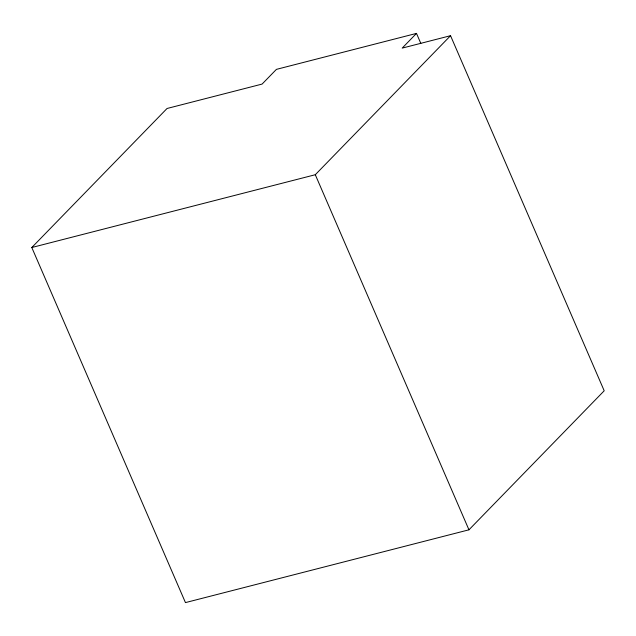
<?xml version="1.0" encoding="UTF-8"?>
<svg xmlns="http://www.w3.org/2000/svg" width="636" height="636" viewBox="0 0 636 636"><rect width="100%" height="100%" fill="white"/><g stroke="black" fill="none" stroke-linecap="round" stroke-linejoin="round"><path stroke-width="0.95" d="M416.493 33.398L402.183 48.113L450.542 35.696L604.2 390.782L468.955 529.812L185.458 602.602L31.8 247.515L167.045 108.486L262.096 84.079L276.414 69.372L416.493 33.398L420.825 43.415M31.8 247.515L315.297 174.725L450.542 35.696M315.297 174.725L468.955 529.812"/></g></svg>
